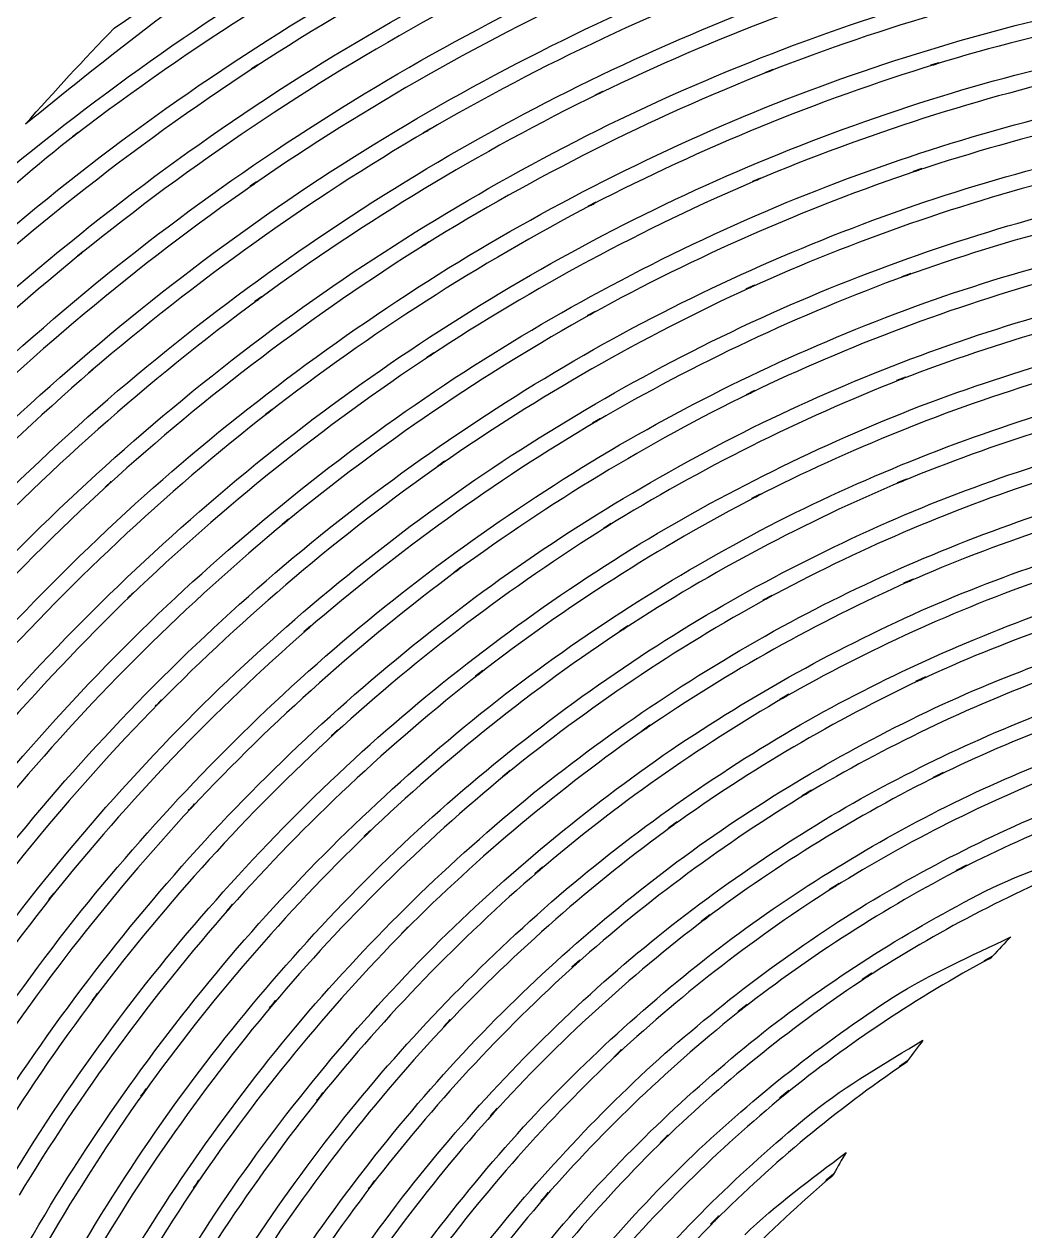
# Model space of a CAD drawing. Extents: x 1 to 151, y 102 to 252.
# Drawn here: x 23.1 to 50.71, y 193.56 to 226.88 of the extents above; entities that cross this region are included whole.
import ezdxf

# ---------------------------------------------------------------- set-up
doc = ezdxf.new("R2010")
doc.units = 0
doc.layers.add('Ebene_1', color=7, linetype='CONTINUOUS')

msp = doc.modelspace()

# ---------------------------------------------------------------- linework, layer by layer
at = {"layer": 'Ebene_1', "color": 7}
for p, q in [((29.547455, 225.750608), (29.374124, 225.637382)), ((29.465637, 225.685852), (29.465637, 225.685852)), ((43.75516, 225.620319), (43.536847, 225.534624)), ((43.65124, 225.567972), (43.65124, 225.567972)), ((48.344357, 225.809548), (48.112474, 225.738589)), ((48.231517, 225.763404), (48.231517, 225.763404)), ((39.062817, 225.018509), (38.858852, 224.919241)), ((38.965099, 224.959569), (38.965099, 224.959569)), ((24.593759, 223.887787), (24.434, 223.765641)), ((34.30378, 223.988991), (34.113385, 223.877317)), ((34.213042, 223.924235), (34.213042, 223.924235)), ((24.520471, 223.820315), (24.520471, 223.820315)), ((47.869346, 222.886188), (47.631647, 222.806699)), ((43.42052, 222.626), (43.197554, 222.531385)), ((43.313497, 222.56861), (43.313497, 222.56861)), ((47.753793, 222.835391), (47.753793, 222.835391)), ((29.514495, 222.52014), (29.338837, 222.39838)), ((29.432677, 222.451504), (29.432677, 222.451504)), ((38.876691, 221.958657), (38.66846, 221.85008)), ((38.776647, 221.894287), (38.776647, 221.894287)), ((34.273145, 220.869423), (34.080814, 220.749216)), ((24.733742, 220.602642), (24.572819, 220.471966)), ((24.660066, 220.530517), (24.660066, 220.530517)), ((34.181244, 220.800013), (34.181244, 220.800013)), ((47.563787, 219.991525), (47.319882, 219.903114)), ((47.445518, 219.935686), (47.445518, 219.935686)), ((43.254167, 219.669292), (43.026161, 219.565371)), ((43.144431, 219.606475), (43.144431, 219.606475)), ((29.647498, 219.347834), (29.47029, 219.217545)), ((29.56568, 219.275322), (29.56568, 219.275322)), ((38.856915, 218.945335), (38.645195, 218.828229)), ((38.757645, 218.877476), (38.757645, 218.877476)), ((34.407313, 217.80647), (34.212266, 217.676955)), ((34.31386, 217.731631), (34.31386, 217.731631)), ((25.037749, 217.386132), (24.876051, 217.246924)), ((24.963686, 217.309743), (24.963686, 217.309743)), ((47.423803, 217.132921), (47.174084, 217.035593)), ((47.30321, 217.072431), (47.30321, 217.072431)), ((43.252617, 216.75834), (43.019571, 216.645114)), ((43.140941, 216.690871), (43.140941, 216.690871)), ((29.942975, 216.241838), (29.763828, 216.102243)), ((29.859994, 216.164286), (29.859994, 216.164286)), ((39.000387, 215.987464), (38.78479, 215.860664)), ((38.898793, 215.914177), (38.898793, 215.914177)), ((34.703176, 214.807884), (34.504641, 214.668676)), ((34.609725, 214.728779), (34.609725, 214.728779)), ((25.501904, 214.245625), (25.33943, 214.097497)), ((47.447458, 214.318911), (47.191144, 214.21189)), ((47.322985, 214.252991), (47.322985, 214.252991)), ((25.427453, 214.164193), (25.427453, 214.164193)), ((43.412764, 213.900902), (43.173902, 213.777593)), ((43.298761, 213.828), (43.298761, 213.828)), ((30.397048, 213.209904), (30.216349, 213.061003)), ((30.313678, 213.127309), (30.313678, 213.127309)), ((39.302845, 213.092024), (39.083369, 212.955143)), ((39.198535, 213.012919), (39.198535, 213.012919)), ((35.154922, 211.881034), (34.953284, 211.73252)), ((35.063021, 211.798829), (35.063021, 211.798829)), ((47.631647, 211.556863), (47.367579, 211.439757)), ((47.504071, 211.485125), (47.504071, 211.485125)), ((26.120389, 211.18771), (25.95714, 211.030279)), ((26.04555, 211.101238), (26.04555, 211.101238)), ((43.730732, 211.104728), (43.48605, 210.971339)), ((43.614789, 211.026789), (43.614789, 211.026789)), ((31.004289, 210.258625), (30.821263, 210.099642)), ((39.761181, 210.267158), (39.536665, 210.120194)), ((30.920531, 210.170991), (30.920531, 210.170991)), ((39.657261, 210.184176), (39.657261, 210.184176)), ((35.758672, 209.033289), (35.554321, 208.873918)), ((35.662895, 208.943328), (35.662895, 208.943328)), ((47.971327, 208.85453), (47.70028, 208.727731)), ((47.841427, 208.778138), (47.841427, 208.778138)), ((26.889327, 208.219758), (26.724527, 208.052245)), ((44.201867, 208.376802), (43.951369, 208.23333)), ((44.084761, 208.29421), (44.084761, 208.29421)), ((26.814876, 208.128634), (26.814876, 208.128634)), ((31.759653, 207.395371), (31.575078, 207.226305)), ((31.674732, 207.30192), (31.674732, 207.30192)), ((40.369198, 207.519454), (40.140415, 207.361247)), ((40.261011, 207.428719), (40.261011, 207.428719)), ((36.509387, 206.272015), (36.301156, 206.101399)), ((48.46379, 206.219666), (48.184597, 206.082397)), ((36.412443, 206.176238), (36.412443, 206.176238)), ((48.330011, 206.13746), (48.330011, 206.13746)), ((44.822289, 205.725266), (44.565588, 205.570161)), ((44.699367, 205.634141), (44.699367, 205.634141)), ((27.801737, 205.348358), (27.636162, 205.171152)), ((27.728062, 205.25297), (27.728062, 205.25297)), ((32.657716, 204.626341), (32.471201, 204.446806)), ((41.123012, 204.855898), (40.889577, 204.686831)), ((41.013275, 204.759733), (41.013275, 204.759733)), ((32.572797, 204.527848), (32.572797, 204.527848)), ((37.401244, 203.602643), (37.1903, 203.421167)), ((49.103214, 203.658867), (48.816655, 203.511516)), ((48.965557, 203.570458), (48.965557, 203.570458)), ((37.302366, 203.500272), (37.302366, 203.500272)), ((23.921762, 202.889929), (23.775963, 202.706517)), ((45.58696, 203.155937), (45.324056, 202.99036)), ((45.462101, 203.05977), (45.462101, 203.05977)), ((23.857005, 202.791049), (23.857005, 202.791049)), ((28.851805, 202.579331), (28.685841, 202.392039)), ((28.777742, 202.478511), (28.777742, 202.478511)), ((42.017198, 202.283466), (41.778336, 202.102767)), ((33.69305, 201.958519), (33.504208, 201.76735)), ((41.905135, 202.180709), (41.905135, 202.180709)), ((33.606189, 201.853046), (33.606189, 201.853046)), ((50.327001, 201.680492), (50.327001, 201.680492)), ((38.429598, 201.032535), (38.214775, 200.839816)), ((38.330717, 200.925514), (38.330717, 200.925514)), ((49.821742, 201.144988), (49.591798, 201.022066)), ((46.490842, 200.675793), (46.221345, 200.499747)), ((46.364817, 200.574973), (46.364817, 200.574973)), ((25.129262, 200.129432), (24.983462, 199.93555)), ((25.064505, 200.024735), (25.064505, 200.024735)), ((30.034488, 199.919262), (29.867361, 199.720727)), ((29.960037, 199.812241), (29.960037, 199.812241)), ((43.047103, 199.808362), (42.802421, 199.61642)), ((42.935037, 199.701338), (42.935037, 199.701338)), ((34.859446, 199.396943), (34.668278, 199.194919)), ((34.773749, 199.287206), (34.773749, 199.287206)), ((39.587851, 198.567514), (39.369152, 198.362775)), ((47.903081, 198.828481), (47.903081, 198.828481)), ((39.487031, 198.45351), (39.487031, 198.45351)), ((47.477316, 198.257302), (47.252413, 198.104911)), ((26.463561, 197.485651), (26.318149, 197.281687)), ((26.39958, 197.376302), (26.39958, 197.376302)), ((31.342805, 197.373975), (31.175292, 197.164581)), ((31.267967, 197.260359), (31.267967, 197.260359)), ((44.204967, 197.436792), (43.955248, 197.232827)), ((44.08825, 197.321238), (44.08825, 197.321238)), ((36.150315, 196.948208), (35.956821, 196.73455)), ((36.064231, 196.832654), (36.064231, 196.832654)), ((40.870191, 196.213395), (40.647224, 195.997021)), ((40.76937, 196.094739), (40.76937, 196.094739)), ((45.779682, 195.729075), (45.779682, 195.729075)), ((27.917679, 194.963627), (27.772267, 194.749193)), ((32.770556, 194.948505), (32.601492, 194.727478)), ((45.436122, 195.131917), (45.230994, 194.958974)), ((27.855637, 194.850401), (27.855637, 194.850401)), ((32.696494, 194.830236), (32.696494, 194.830236)), ((37.560227, 194.618128), (37.363632, 194.391675)), ((37.472982, 194.495982), (37.472982, 194.495982)), ((42.27002, 193.97599), (42.04279, 193.746821)), ((42.165713, 193.848804), (42.165713, 193.848804))]:
    msp.add_line(p, q, dxfattribs=at)
for points in [[(25.587988, 226.763837), (28.84285, 229.06229), (32.268642, 231.110443), (35.867636, 232.821502)], [(39.853469, 231.19793), (36.234277, 229.672006), (32.75789, 227.827599), (29.465637, 225.685852)], [(34.997102, 226.399726), (38.289825, 228.188696), (41.735509, 229.680142), (45.293035, 230.857471)], [(34.786547, 230.311887), (31.178993, 228.45621), (27.743565, 226.283972), (24.520471, 223.820315)], [(30.099244, 225.032081), (33.353459, 227.136822), (36.78804, 228.9478), (40.363381, 230.443726)], [(25.195182, 223.209972), (28.382193, 225.634263), (31.778307, 227.769967), (35.343377, 229.59297)], [(29.67154, 228.972158), (27.354064, 227.548551), (25.256515, 225.814288), (23.137314, 224.112301)], [(44.157275, 228.596027), (40.710133, 227.337449), (37.382227, 225.774141), (34.213045, 223.924235)], [(48.878309, 228.710417), (45.468775, 227.757627), (42.151122, 226.502656), (38.965099, 224.959569)], [(20.773887, 221.259129), (23.748217, 223.857493), (26.909344, 226.235898), (30.279943, 228.295508)], [(53.457046, 228.426574), (50.109474, 227.767913), (46.827995, 226.81146), (43.651247, 225.567972)], [(39.323784, 228.063626), (35.866717, 226.490235), (32.55657, 224.612059), (29.432677, 222.451504)], [(39.525032, 224.242203), (42.669607, 225.752922), (45.942524, 226.979037), (49.305239, 227.906968)], [(34.821059, 223.247586), (37.951252, 225.062448), (41.236906, 226.593847), (44.639264, 227.824374)], [(44.158823, 224.812992), (47.2923, 226.027518), (50.527979, 226.95831), (53.82774, 227.595594)], [(57.855067, 227.765047), (54.593671, 227.386615), (51.37326, 226.716757), (48.231517, 225.763404)], [(30.087999, 221.819835), (33.174982, 223.942244), (36.444763, 225.785453), (39.858899, 227.327647)], [(34.415054, 227.09848), (30.975003, 225.202614), (27.710641, 223.004615), (24.660066, 220.530517)], [(48.68598, 224.974691), (51.781527, 225.901861), (54.954038, 226.549684), (58.165666, 226.909638)], [(23.137314, 224.112301), (23.931555, 225.016814), (24.748712, 225.900947), (25.587988, 226.763837)], [(25.355717, 219.944992), (28.371639, 222.378411), (31.598358, 224.538228), (34.997102, 226.399726)], [(29.465637, 225.685852), (26.071706, 223.463089), (22.881995, 220.943103), (19.933988, 218.155846)], [(29.374124, 225.637382), (29.403087, 225.656287), (29.436645, 225.66699), (29.465637, 225.685852)], [(29.465637, 225.685852), (29.49479, 225.704945), (29.518271, 225.731558), (29.547455, 225.750608)], [(43.651247, 225.567972), (40.358738, 224.263663), (37.189605, 222.668455), (34.181252, 220.800013)], [(48.231517, 225.763404), (44.970717, 224.758084), (41.806532, 223.463476), (38.776647, 221.894287)], [(52.675303, 225.564869), (49.471421, 224.847696), (46.338158, 223.845151), (43.313497, 222.56861)], [(43.536847, 225.534624), (43.573879, 225.549207), (43.614181, 225.553466), (43.65124, 225.567972)], [(43.65124, 225.567972), (43.687375, 225.582285), (43.718995, 225.606075), (43.75516, 225.620319)], [(48.112474, 225.738589), (48.151318, 225.750468), (48.192651, 225.751611), (48.231517, 225.763404)], [(48.231517, 225.763404), (48.27043, 225.775401), (48.305417, 225.797635), (48.344357, 225.809548)], [(20.671129, 217.621892), (23.588067, 220.366546), (26.743289, 222.846273), (30.099244, 225.032081)], [(38.965099, 224.959569), (35.669134, 223.347999), (32.523563, 221.445827), (29.56568, 219.275322)], [(38.858852, 224.919241), (38.892984, 224.93585), (38.93094, 224.943024), (38.965099, 224.959569)], [(38.965099, 224.959569), (38.999341, 224.97631), (39.028545, 225.001829), (39.062817, 225.018509)], [(39.363722, 221.198249), (42.352289, 222.733049), (45.472, 223.996228), (48.68598, 224.974691)], [(56.951575, 224.992527), (53.827132, 224.550347), (50.748871, 223.828707), (47.753793, 222.835391)], [(34.813689, 220.145466), (37.78356, 221.976841), (40.910806, 223.53861), (44.158823, 224.812992)], [(43.847061, 221.831468), (46.82968, 223.077509), (49.918036, 224.052898), (53.075089, 224.746685)], [(30.239615, 218.664592), (33.162621, 220.796368), (36.269969, 222.66268), (39.525032, 224.242203)], [(24.520471, 223.820315), (24.546845, 223.840597), (24.567355, 223.86754), (24.593759, 223.887787)], [(34.213045, 223.924235), (30.939838, 221.998182), (27.844232, 219.784842), (24.963686, 217.309743)], [(34.113385, 223.877317), (34.145127, 223.89592), (34.18127, 223.905689), (34.213042, 223.924235)], [(34.213042, 223.924235), (34.24513, 223.943117), (34.271656, 223.970165), (34.30378, 223.988991)], [(48.23656, 222.06374), (51.186703, 223.029118), (54.217456, 223.726413), (57.292421, 224.148752)], [(24.520471, 223.820315), (22.351592, 222.152332), (20.424225, 220.208296), (18.494217, 218.271012)], [(24.434, 223.765641), (24.461116, 223.786432), (24.493323, 223.799564), (24.520471, 223.820315)], [(16.420063, 215.166179), (19.120709, 218.082937), (22.037985, 220.793469), (25.195182, 223.209972)], [(25.681051, 216.749421), (28.528776, 219.182657), (31.587367, 221.357169), (34.821059, 223.247586)], [(47.753793, 222.835391), (47.793748, 222.848851), (47.829357, 222.872819), (47.869346, 222.886188)], [(43.313497, 222.56861), (40.175168, 221.228039), (37.163313, 219.609532), (34.31386, 217.731631)], [(47.753793, 222.835391), (44.642738, 221.78735), (41.631891, 220.463021), (38.757645, 218.877476)], [(52.06535, 222.713245), (49.004573, 221.94683), (46.018916, 220.907319), (43.144431, 219.606475)], [(43.197554, 222.531385), (43.23499, 222.547282), (43.276025, 222.552795), (43.313497, 222.56861)], [(43.313497, 222.56861), (43.350798, 222.584544), (43.383181, 222.610144), (43.42052, 222.626)], [(47.631647, 222.806699), (47.671394, 222.819981), (47.714015, 222.8222), (47.753793, 222.835391)], [(29.432677, 222.451504), (26.209471, 220.206516), (23.192072, 217.6792), (20.416755, 214.899396)], [(29.338837, 222.39838), (29.368425, 222.418917), (29.403056, 222.431018), (29.432677, 222.451504)], [(29.432677, 222.451504), (29.461944, 222.471891), (29.485193, 222.499801), (29.514495, 222.52014)], [(56.215986, 222.221171), (53.229773, 221.724238), (50.294508, 220.959547), (47.445518, 219.935686)], [(38.776647, 221.894287), (35.63992, 220.253482), (32.655583, 218.336082), (29.859994, 216.164286)], [(38.66846, 221.85008), (38.703086, 221.868105), (38.741986, 221.876334), (38.776647, 221.894287)], [(38.776647, 221.894287), (38.811853, 221.912704), (38.841447, 221.940309), (38.876691, 221.958657)], [(39.364112, 218.20005), (42.200071, 219.750914), (45.169558, 221.043855), (48.23656, 222.06374)], [(43.7032, 218.888722), (46.536558, 220.157644), (49.478569, 221.168241), (52.493441, 221.909797)], [(21.172509, 214.391813), (23.918084, 217.127479), (26.901675, 219.613108), (30.087999, 221.819835)], [(34.96957, 217.099573), (37.781705, 218.938836), (40.7524, 220.522259), (43.847061, 221.831468)], [(30.557583, 215.579535), (33.319604, 217.711174), (36.266602, 219.591406), (39.363722, 221.198249)], [(47.954267, 219.181095), (50.759592, 220.175309), (53.648304, 220.914424), (56.5863, 221.389804)], [(34.181244, 220.800013), (34.213847, 220.820433), (34.240505, 220.849067), (34.273145, 220.869423)], [(24.660066, 220.530517), (21.517182, 217.965286), (18.608343, 215.126488), (15.967929, 212.046611)], [(24.572819, 220.471966), (24.600041, 220.494114), (24.63281, 220.508412), (24.660066, 220.530517)], [(24.660066, 220.530517), (24.686744, 220.552293), (24.70703, 220.580906), (24.733742, 220.602642)], [(34.181252, 220.800013), (31.07173, 218.85253), (28.14229, 216.631997), (25.427453, 214.164193)], [(34.080814, 220.749216), (34.112711, 220.769112), (34.149312, 220.780179), (34.181244, 220.800013)], [(16.755867, 211.591375), (19.369486, 214.625238), (22.247125, 217.420621), (25.355717, 219.944992)], [(26.163819, 213.629079), (28.847489, 216.054124), (31.742199, 218.234834), (34.813689, 220.145466)], [(47.445518, 219.935686), (44.481843, 218.853864), (41.621439, 217.508169), (38.898793, 215.914177)], [(51.625623, 219.880622), (48.707333, 219.074211), (45.867426, 218.007044), (43.140941, 216.690871)], [(47.319882, 219.903114), (47.360645, 219.917883), (47.40472, 219.921024), (47.445518, 219.935686)], [(47.445518, 219.935686), (47.486556, 219.950666), (47.522711, 219.976647), (47.563787, 219.991525)], [(43.144431, 219.606475), (40.159521, 218.238759), (37.303012, 216.606784), (34.609725, 214.728779)], [(43.026161, 219.565371), (43.064223, 219.582705), (43.10633, 219.589232), (43.144431, 219.606475)], [(43.144431, 219.606475), (43.182826, 219.624067), (43.215731, 219.651786), (43.254167, 219.669292)], [(29.56568, 219.275322), (26.510526, 217.017037), (23.662325, 214.491327), (21.055404, 211.72748)], [(29.47029, 219.217545), (29.500282, 219.239637), (29.535649, 219.253286), (29.56568, 219.275322)], [(29.56568, 219.275322), (29.595043, 219.297027), (29.618097, 219.32618), (29.647498, 219.347834)], [(55.648684, 219.459124), (52.800521, 218.916396), (50.007638, 218.117751), (47.30321, 217.072431)], [(38.757645, 218.877476), (35.777043, 217.216341), (32.951112, 215.292118), (30.313678, 213.127309)], [(35.286374, 214.119989), (37.943633, 215.958326), (40.76068, 217.553883), (43.7032, 218.888722)], [(38.645195, 218.828229), (38.681053, 218.848117), (38.721744, 218.857672), (38.757645, 218.877476)], [(38.757645, 218.877476), (38.792729, 218.897027), (38.821788, 218.925855), (38.856915, 218.945335)], [(39.529298, 215.258078), (42.214382, 216.816153), (45.03374, 218.128798), (47.954267, 219.181095)], [(43.725302, 215.99328), (46.411533, 217.27579), (49.20781, 218.312012), (52.080472, 219.09191)], [(21.827832, 211.245876), (24.405857, 213.963777), (27.220981, 216.445988), (30.239615, 218.664592)], [(47.838324, 216.335676), (50.500511, 217.350425), (53.248874, 218.121956), (56.050022, 218.641327)], [(31.029104, 212.565826), (33.633545, 214.689086), (36.4232, 216.574411), (39.364112, 218.20005)], [(34.31386, 217.731631), (31.366002, 215.771833), (28.598685, 213.553303), (26.04555, 211.101238)], [(34.212266, 217.676955), (34.244402, 217.698227), (34.281685, 217.710425), (34.31386, 217.731631)], [(34.31386, 217.731631), (34.347162, 217.753769), (34.373966, 217.784396), (34.407313, 217.80647)], [(24.963686, 217.309743), (21.992976, 214.740246), (19.256822, 211.911335), (16.787276, 208.856856)], [(24.876051, 217.246924), (24.903327, 217.270442), (24.936372, 217.286272), (24.963686, 217.309743)], [(24.963686, 217.309743), (24.990563, 217.332988), (25.010834, 217.362928), (25.037749, 217.386132)], [(26.801304, 210.593268), (29.324683, 213.001271), (32.058512, 215.178252), (34.96957, 217.099573)], [(47.30321, 217.072431), (44.485104, 215.965229), (41.772899, 214.607066), (39.198535, 213.012919)], [(51.349923, 217.073981), (48.573949, 216.236452), (45.879361, 215.150423), (43.298761, 213.828)], [(47.174084, 217.035593), (47.215878, 217.051882), (47.261373, 217.05626), (47.30321, 217.072431)], [(47.30321, 217.072431), (47.345154, 217.08891), (47.381813, 217.116554), (47.423803, 217.132921)], [(17.590725, 208.430315), (20.03535, 211.437876), (22.742947, 214.22168), (25.681051, 216.749421)], [(43.140941, 216.690871), (40.307206, 215.305138), (37.60375, 213.66806), (35.063021, 211.798829)], [(43.019571, 216.645114), (43.058539, 216.664049), (43.101927, 216.672037), (43.140941, 216.690871)], [(43.140941, 216.690871), (43.180092, 216.710015), (43.213417, 216.739293), (43.252617, 216.75834)], [(55.252001, 216.71491), (52.539944, 216.135293), (49.886241, 215.311774), (47.322985, 214.252991)], [(29.859994, 216.164286), (29.889864, 216.187668), (29.913059, 216.218509), (29.942975, 216.241838)], [(39.853469, 212.380864), (42.390743, 213.93692), (45.063079, 215.260078), (47.838324, 216.335676)], [(43.907164, 213.151351), (46.448669, 214.438789), (49.10154, 215.49262), (51.833077, 216.301941)], [(29.859994, 216.164286), (26.970703, 213.902473), (24.289203, 211.38753), (21.846832, 208.649013)], [(29.763828, 216.102243), (29.793969, 216.125753), (29.829808, 216.140835), (29.859994, 216.164286)], [(38.898793, 215.914177), (36.073201, 214.241995), (33.402922, 212.320043), (30.920531, 210.170991)], [(35.756733, 211.210978), (38.264253, 213.0408), (40.931052, 214.64145), (43.725302, 215.99328)], [(38.78479, 215.860664), (38.821042, 215.882006), (38.862492, 215.892923), (38.898793, 215.914177)], [(38.898793, 215.914177), (38.934798, 215.935485), (38.964331, 215.966237), (39.000387, 215.987464)], [(47.885632, 213.536401), (50.405579, 214.562121), (53.013644, 215.356347), (55.677379, 215.910688)], [(22.635934, 208.195329), (25.051529, 210.887545), (27.70264, 213.358691), (30.557583, 215.579535)], [(31.655733, 209.6351), (34.106599, 211.741452), (36.741814, 213.62299), (39.529298, 215.258078)], [(34.609725, 214.728779), (31.819869, 212.765746), (29.21106, 210.556917), (26.814876, 208.128634)], [(34.504641, 214.668676), (34.53776, 214.691878), (34.576558, 214.705651), (34.609725, 214.728779)], [(34.609725, 214.728779), (34.643167, 214.752312), (34.669681, 214.784423), (34.703176, 214.807884)], [(25.427453, 214.164193), (25.454634, 214.189078), (25.474679, 214.220786), (25.501904, 214.245625)], [(47.322985, 214.252991), (44.650413, 213.130071), (42.084821, 211.768401), (39.657261, 210.184176)], [(51.243676, 214.304178), (48.606707, 213.444534), (46.053452, 212.34777), (43.614789, 211.026789)], [(47.191144, 214.21189), (47.233732, 214.229629), (47.280349, 214.235379), (47.322985, 214.252991)], [(47.322985, 214.252991), (47.36636, 214.271217), (47.404027, 214.300813), (47.447458, 214.318911)], [(25.427453, 214.164193), (22.625488, 211.599113), (20.057571, 208.789692), (17.753974, 205.768696)], [(25.33943, 214.097497), (25.366681, 214.122359), (25.400159, 214.139383), (25.427453, 214.164193)], [(27.587691, 207.647806), (29.955498, 210.030767), (32.532047, 212.196454), (35.286374, 214.119989)], [(43.298761, 213.828), (43.338872, 213.848838), (43.372595, 213.880172), (43.412764, 213.900902)], [(55.018955, 213.996667), (52.442741, 213.389185), (49.927836, 212.548688), (47.504071, 211.485112)], [(18.571382, 205.369687), (20.851789, 208.343011), (23.392763, 211.106584), (26.163819, 213.629079)], [(43.298761, 213.828), (40.611899, 212.432312), (38.05629, 210.797798), (35.662895, 208.943328)], [(40.331197, 209.573446), (42.724816, 211.1197), (45.252952, 212.44602), (47.885632, 213.536401)], [(43.173902, 213.777593), (43.213876, 213.798219), (43.258731, 213.807489), (43.298761, 213.828)], [(44.247234, 210.371452), (46.646621, 211.655383), (49.157433, 212.718116), (51.749322, 213.548021)], [(30.313678, 213.127309), (30.343875, 213.152303), (30.366801, 213.184971), (30.397048, 213.209904)], [(48.088046, 210.787924), (50.470747, 211.817462), (52.941949, 212.626505), (55.471477, 213.207191)], [(30.313678, 213.127309), (27.585922, 210.869724), (25.065186, 208.373287), (22.781733, 205.667102)], [(30.216349, 213.061003), (30.246704, 213.086022), (30.283274, 213.102354), (30.313678, 213.127309)], [(39.198535, 213.012919), (36.524575, 211.338225), (34.006525, 209.427327), (31.674732, 207.30192)], [(36.381424, 208.384171), (38.741645, 210.196346), (41.260367, 211.791668), (43.907164, 213.151351)], [(39.083369, 212.955143), (39.119906, 212.977897), (39.161942, 212.99026), (39.198535, 213.012919)], [(39.198535, 213.012919), (39.235594, 213.036129), (39.265725, 213.068904), (39.302845, 213.092024)], [(23.586345, 205.240948), (25.844163, 207.899548), (28.334999, 210.35089), (31.029104, 212.565826)], [(32.428936, 206.792784), (34.731258, 208.874601), (37.216014, 210.744486), (39.853469, 212.380864)], [(35.063021, 211.798829), (35.096079, 211.82339), (35.121809, 211.856544), (35.154922, 211.881034)], [(35.063021, 211.798829), (32.427396, 209.840428), (29.972505, 207.64984), (27.728062, 205.25297)], [(34.953284, 211.73252), (34.987719, 211.757985), (35.028533, 211.773451), (35.063021, 211.798829)], [(51.292923, 211.575086), (48.795709, 210.701959), (46.383101, 209.604529), (44.084761, 208.29421)], [(47.504071, 211.485125), (47.548713, 211.505061), (47.586936, 211.537067), (47.631647, 211.556863)], [(28.515225, 204.796958), (30.7322, 207.147454), (33.155968, 209.293696), (35.756733, 211.210978)], [(47.504071, 211.485112), (44.971962, 210.354352), (42.547762, 208.997284), (40.261011, 207.428706)], [(47.367579, 211.439757), (47.411516, 211.459212), (47.460073, 211.465818), (47.504071, 211.485125)], [(54.94683, 211.311413), (52.505995, 210.684815), (50.127799, 209.83772), (47.841427, 208.778143)], [(26.04555, 211.101238), (23.408594, 208.549488), (21.004564, 205.767935), (18.861818, 202.789112)], [(25.95714, 211.030279), (25.984401, 211.05656), (26.018241, 211.07501), (26.04555, 211.101238)], [(26.04555, 211.101238), (26.072999, 211.1278), (26.092889, 211.161199), (26.120389, 211.18771)], [(43.614789, 211.026789), (41.072668, 209.630195), (38.662227, 208.006757), (36.412443, 206.176238)], [(43.48605, 210.971339), (43.527154, 210.993767), (43.573619, 211.004488), (43.614789, 211.026789)], [(43.614789, 211.026789), (43.655689, 211.049257), (43.689763, 211.082376), (43.730732, 211.104728)], [(19.69241, 202.418021), (21.814018, 205.349351), (24.19319, 208.085106), (26.801304, 210.593268)], [(40.957436, 206.843192), (43.209999, 208.371548), (45.596539, 209.691306), (48.088046, 210.787924)], [(44.739308, 207.661376), (47.000154, 208.933446), (49.372513, 209.996177), (51.826487, 210.837947)], [(48.450994, 208.101878), (50.697094, 209.125691), (53.032066, 209.940846), (55.426884, 210.538979)], [(30.920531, 210.170991), (30.951025, 210.197626), (30.973733, 210.232053), (31.004289, 210.258625)], [(37.149972, 205.641884), (39.36808, 207.429533), (41.743395, 209.012019), (44.247234, 210.371452)], [(39.657261, 210.184176), (39.694325, 210.208661), (39.724051, 210.242767), (39.761181, 210.267158)], [(30.920531, 210.170991), (28.350666, 207.926464), (25.986682, 205.457049), (23.857005, 202.791049)], [(30.821263, 210.099642), (30.852076, 210.126438), (30.889659, 210.144266), (30.920531, 210.170991)], [(39.657261, 210.184176), (37.130726, 208.51502), (34.759639, 206.622259), (32.572797, 204.527848)], [(39.536665, 210.120194), (39.574783, 210.145223), (39.619074, 210.159254), (39.657261, 210.184176)], [(24.676353, 202.393979), (26.781937, 205.011277), (29.117896, 207.43427), (31.655733, 209.6351)], [(33.345224, 204.045857), (35.503097, 206.094585), (37.841001, 207.944524), (40.331197, 209.573446)], [(35.662895, 208.943328), (33.178882, 206.99854), (30.874552, 204.835509), (28.777742, 202.478511)], [(35.554321, 208.873918), (35.58828, 208.900371), (35.62887, 208.916965), (35.662895, 208.943328)], [(35.662895, 208.943328), (35.697454, 208.970386), (35.724044, 209.006315), (35.758672, 209.033289)], [(51.502703, 208.897571), (49.140167, 208.019197), (46.862735, 206.927222), (44.699367, 205.634141)], [(47.841427, 208.778143), (45.448172, 207.648335), (43.162765, 206.303887), (41.013275, 204.759738)], [(47.70028, 208.727731), (47.745634, 208.74895), (47.795999, 208.757092), (47.841427, 208.778138)], [(47.841427, 208.778138), (47.886948, 208.799629), (47.925727, 208.833196), (47.971327, 208.85453)], [(55.036017, 208.669185), (52.727902, 208.032258), (50.483144, 207.185094), (48.330011, 206.137468)], [(26.814876, 208.128634), (26.842369, 208.156723), (26.861777, 208.191723), (26.889327, 208.219758)], [(29.580415, 202.049643), (31.65293, 204.361088), (33.929072, 206.480674), (36.381424, 208.384171)], [(44.084761, 208.29421), (41.683604, 206.90445), (39.413626, 205.300404), (37.302366, 203.500272)], [(43.951369, 208.23333), (43.993842, 208.257734), (44.042208, 208.269949), (44.084761, 208.29421)], [(44.084761, 208.29421), (44.12619, 208.318188), (44.160358, 208.352951), (44.201867, 208.376802)], [(26.814876, 208.128634), (24.338218, 205.598286), (22.092497, 202.852608), (20.104605, 199.922752)], [(26.724527, 208.052245), (26.752226, 208.08043), (26.787119, 208.100504), (26.814876, 208.128634)], [(41.731029, 204.199411), (43.847912, 205.702069), (46.097066, 207.007867), (48.450994, 208.101878)], [(45.376793, 205.025745), (47.504565, 206.279329), (49.742372, 207.334972), (52.062636, 208.180215)], [(48.963617, 205.482913), (51.077977, 206.493704), (53.280748, 207.306835), (55.544376, 207.91381)], [(20.948381, 199.582295), (22.916679, 202.463394), (25.138686, 205.162444), (27.587691, 207.647806)], [(38.058117, 202.9923), (40.13903, 204.747869), (42.375501, 206.310291), (44.739308, 207.661376)], [(31.674732, 207.30192), (29.258364, 205.07854), (27.045983, 202.643413), (25.064505, 200.024735)], [(31.575078, 207.226305), (31.605893, 207.254526), (31.643853, 207.27377), (31.674732, 207.30192)], [(31.674732, 207.30192), (31.705769, 207.330475), (31.728551, 207.366882), (31.759653, 207.395371)], [(40.261011, 207.428706), (37.879493, 205.774041), (35.651871, 203.908552), (33.606189, 201.853033)], [(40.140415, 207.361247), (40.178404, 207.387472), (40.222946, 207.402608), (40.261011, 207.428719)], [(40.261011, 207.428719), (40.299743, 207.455629), (40.330382, 207.492655), (40.369198, 207.519454)], [(25.896261, 199.654808), (27.855953, 202.224954), (30.042231, 204.613703), (32.428936, 206.792784)], [(34.394904, 201.39781), (36.413826, 203.407333), (38.610157, 205.229516), (40.957436, 206.843192)], [(36.412443, 206.176238), (36.447593, 206.205162), (36.474155, 206.243183), (36.509387, 206.272015)], [(51.868752, 206.279382), (49.638869, 205.404485), (47.49464, 204.327424), (45.462101, 203.05977)], [(48.330011, 206.13746), (48.376995, 206.160779), (48.416712, 206.196525), (48.46379, 206.219666)], [(36.412443, 206.176238), (34.07489, 204.252662), (31.915305, 202.123008), (29.960037, 199.812241)], [(36.301156, 206.101399), (36.335825, 206.129768), (36.377698, 206.147965), (36.412443, 206.176238)], [(48.330011, 206.137468), (46.072141, 205.016885), (43.921763, 203.692955), (41.905135, 202.180716)], [(48.184597, 206.082397), (48.231217, 206.105311), (48.283305, 206.114735), (48.330011, 206.13746)], [(55.281472, 206.076194), (53.103326, 205.437194), (50.989225, 204.598894), (48.965557, 203.570458)], [(30.778609, 199.413993), (32.710567, 201.677567), (34.843153, 203.761308), (37.149972, 205.641884)], [(44.699367, 205.634141), (42.437931, 204.260731), (40.306239, 202.685288), (38.330717, 200.925514)], [(44.565588, 205.570161), (44.608016, 205.595728), (44.65685, 205.60873), (44.699367, 205.634141)], [(44.699367, 205.634141), (44.743057, 205.660675), (44.778503, 205.698884), (44.822289, 205.725266)], [(46.159689, 202.474245), (48.157195, 203.700966), (50.263245, 204.740507), (52.451563, 205.581017)], [(17.372801, 196.370439), (19.175904, 199.506164), (21.25552, 202.474647), (23.586345, 205.240948)], [(27.728062, 205.25297), (25.406725, 202.752002), (23.313538, 200.04907), (21.47419, 197.175051)], [(27.636162, 205.171152), (27.664187, 205.201213), (27.699971, 205.222969), (27.728062, 205.25297)], [(27.728062, 205.25297), (27.75545, 205.282477), (27.774287, 205.318907), (27.801737, 205.348358)], [(42.641887, 201.645591), (44.627514, 203.115416), (46.743394, 204.399435), (48.963617, 205.482913)], [(39.103534, 200.443917), (41.051093, 202.15897), (43.150848, 203.692136), (45.376793, 205.025745)], [(22.328048, 196.861736), (24.149297, 199.686511), (26.220059, 202.341678), (28.515225, 204.796958)], [(32.572797, 204.527848), (32.604012, 204.558055), (32.626425, 204.596211), (32.657716, 204.626341)], [(41.013275, 204.759738), (38.772317, 203.127697), (36.683824, 201.296246), (34.773749, 199.287212)], [(40.889577, 204.686831), (40.928443, 204.714946), (40.97432, 204.731748), (41.013275, 204.759733)], [(41.013275, 204.759733), (41.052674, 204.788425), (41.08352, 204.827327), (41.123012, 204.855898)], [(32.572797, 204.527848), (30.305066, 202.333517), (28.238856, 199.940359), (26.39958, 197.376302)], [(32.471201, 204.446806), (32.502477, 204.476913), (32.541448, 204.497824), (32.572797, 204.527848)], [(49.620491, 202.938013), (50.711351, 203.4818), (51.874263, 203.850822), (53.022742, 204.256414)], [(27.242968, 197.034679), (29.062536, 199.550258), (31.105068, 201.896349), (33.345224, 204.045857)], [(35.576423, 198.858726), (37.46196, 200.821647), (39.522067, 202.608785), (41.731029, 204.199411)], [(37.302366, 203.500272), (37.338358, 203.531329), (37.365159, 203.571688), (37.401244, 203.602643)], [(48.965557, 203.570458), (46.841065, 202.467986), (44.822605, 201.173151), (42.935037, 199.701338)], [(52.382541, 203.725952), (50.283596, 202.862805), (48.269142, 201.808788), (46.364817, 200.574973)], [(48.816655, 203.511516), (48.864248, 203.535965), (48.917862, 203.546218), (48.965557, 203.570458)], [(48.965557, 203.570458), (49.014068, 203.59563), (49.054594, 203.633896), (49.103214, 203.658867)], [(37.302366, 203.500272), (35.107187, 201.606043), (33.08722, 199.518018), (31.267967, 197.260359)], [(37.1903, 203.421167), (37.225083, 203.451005), (37.267496, 203.470542), (37.302366, 203.500272)], [(23.857005, 202.791049), (23.88152, 202.821994), (23.897185, 202.859035), (23.921762, 202.889929)], [(32.099723, 196.890044), (33.897742, 199.099943), (35.892013, 201.142096), (38.058117, 202.9923)], [(45.462101, 203.05977), (43.334171, 201.709332), (41.334269, 200.168052), (39.487031, 198.45351)], [(43.688465, 199.191429), (45.546836, 200.620083), (47.532308, 201.873559), (49.620491, 202.938013)], [(45.324056, 202.99036), (45.367751, 203.017854), (45.418301, 203.032454), (45.462101, 203.05977)], [(45.462101, 203.05977), (45.506552, 203.087981), (45.5424, 203.127893), (45.58696, 203.155937)], [(23.857005, 202.791049), (21.658533, 200.016096), (19.711975, 197.050392), (18.041308, 193.929072)], [(23.775963, 202.706517), (23.800314, 202.737131), (23.832592, 202.760488), (23.857005, 202.791049)], [(28.777742, 202.478511), (28.805364, 202.509861), (28.824109, 202.548042), (28.851805, 202.579331)], [(18.91533, 193.676635), (20.571934, 196.748532), (22.5, 199.665593), (24.676353, 202.393979)], [(28.777742, 202.478511), (26.606725, 200.01465), (24.661016, 197.361258), (22.963983, 194.549495)], [(28.685841, 202.392039), (28.713782, 202.4236), (28.749727, 202.447019), (28.777742, 202.478511)], [(40.27691, 197.999827), (42.097304, 199.668013), (44.066331, 201.165204), (46.159689, 202.474245)], [(41.905135, 202.180709), (41.945554, 202.211468), (41.976667, 202.252847), (42.017198, 202.283466)], [(23.83025, 194.269529), (25.51033, 197.029835), (27.434795, 199.633362), (29.580415, 202.049643)], [(33.606189, 201.853046), (33.638206, 201.885574), (33.660942, 201.926077), (33.69305, 201.958519)], [(41.905135, 202.180716), (39.799839, 200.5786), (37.844865, 198.78895), (36.064231, 196.832662)], [(41.778336, 202.102767), (41.818009, 202.132742), (41.865355, 202.150878), (41.905135, 202.180709)], [(33.606189, 201.853033), (31.482958, 199.695942), (29.558367, 197.35256), (27.855637, 194.850388)], [(33.504208, 201.76735), (33.53551, 201.798978), (33.574804, 201.821507), (33.606189, 201.853046)], [(36.882028, 196.433256), (38.639648, 198.342379), (40.567649, 200.08632), (42.641887, 201.645591)], [(47.081796, 200.013876), (48.109652, 200.668574), (49.232872, 201.146121), (50.327001, 201.680492)], [(50.327001, 201.680492), (50.158627, 201.501903), (49.986435, 201.327023), (49.821742, 201.144988)], [(28.709883, 194.538249), (30.394597, 196.991358), (32.297703, 199.286631), (34.394904, 201.39781)], [(38.330717, 200.925514), (36.272197, 199.067857), (34.386507, 197.028293), (32.696494, 194.830236)], [(38.214775, 200.839816), (38.250632, 200.871971), (38.294755, 200.89348), (38.330717, 200.925514)], [(38.330717, 200.925514), (38.366853, 200.958124), (38.393356, 201.00004), (38.429598, 201.032535)], [(49.745353, 201.085659), (47.747556, 200.007576), (45.853752, 198.748034), (44.08825, 197.321238)], [(49.591798, 201.022066), (49.640786, 201.048215), (49.696243, 201.059756), (49.745353, 201.085659)], [(49.745353, 201.085659), (49.766317, 201.096973), (49.785446, 201.111169), (49.804679, 201.125212)], [(49.784517, 201.101947), (49.771617, 201.096169), (49.757884, 201.092272), (49.745353, 201.085659)], [(49.804679, 201.125212), (49.797802, 201.117599), (49.79139, 201.109565), (49.784517, 201.101947)], [(46.364817, 200.574973), (44.366208, 199.255989), (42.493495, 197.756559), (40.76937, 196.094739)], [(46.221345, 200.499747), (46.266634, 200.529376), (46.319403, 200.54555), (46.364817, 200.574973)], [(46.364817, 200.574973), (46.409815, 200.60467), (46.445716, 200.646278), (46.490842, 200.675793)], [(33.541433, 194.489787), (35.211375, 196.638849), (37.073, 198.631448), (39.103534, 200.443917)], [(25.064505, 200.024735), (23.017965, 197.295494), (21.219327, 194.389231), (19.690859, 191.339578)], [(24.983462, 199.93555), (25.007681, 199.967697), (25.040217, 199.992637), (25.064505, 200.024735)], [(25.064505, 200.024735), (25.089173, 200.057633), (25.104522, 200.096586), (25.129262, 200.129432)], [(29.960037, 199.812241), (29.987996, 199.84562), (30.006444, 199.885945), (30.034488, 199.919262)], [(41.571656, 195.665871), (43.270848, 197.281542), (45.115367, 198.736623), (47.081796, 200.013876)], [(20.573412, 191.118552), (22.089104, 194.117347), (23.870929, 196.973907), (25.896261, 199.654808)], [(29.960037, 199.812241), (27.934115, 197.393104), (26.129617, 194.797239), (24.568554, 192.055003)], [(29.867361, 199.720727), (29.895376, 199.754011), (29.931937, 199.779031), (29.960037, 199.812241)], [(42.935037, 199.701338), (40.959635, 198.13605), (39.131007, 196.394381), (37.472982, 194.495982)], [(42.802421, 199.61642), (42.84378, 199.648938), (42.893551, 199.668991), (42.935037, 199.701338)], [(42.935037, 199.701338), (42.975606, 199.733487), (43.006409, 199.776366), (43.047103, 199.808362)], [(25.444515, 191.805658), (26.990742, 194.496692), (28.776135, 197.042837), (30.778609, 199.413993)], [(34.773749, 199.287212), (32.787944, 197.173549), (30.996914, 194.885602), (29.422983, 192.449748)], [(34.668278, 199.194919), (34.70043, 199.228944), (34.741495, 199.253281), (34.773749, 199.287206)], [(34.773749, 199.287206), (34.805595, 199.321102), (34.827501, 199.363137), (34.859446, 199.396943)], [(38.304736, 194.125668), (39.940941, 195.975299), (41.742819, 197.670668), (43.688465, 199.191429)], [(30.289637, 192.169782), (31.846532, 194.554594), (33.616333, 196.792854), (35.576423, 198.858726)], [(39.487031, 198.45351), (39.524052, 198.48836), (39.550706, 198.532794), (39.587851, 198.567514)], [(44.861454, 196.839247), (45.811752, 197.595131), (46.868745, 198.194526), (47.903081, 198.828481)], [(47.903081, 198.828481), (47.759102, 198.639644), (47.61758, 198.449074), (47.477316, 198.257302)], [(39.487031, 198.45351), (37.560388, 196.639885), (35.802989, 194.655974), (34.236308, 192.523811)], [(39.369152, 198.362775), (39.405455, 198.396716), (39.450608, 198.419709), (39.487031, 198.45351)], [(47.398211, 198.184016), (47.421599, 198.200001), (47.442418, 198.21922), (47.463357, 198.238303)], [(47.442028, 198.207668), (47.427575, 198.19952), (47.412035, 198.193271), (47.398211, 198.184016)], [(47.463357, 198.238303), (47.456021, 198.228259), (47.449354, 198.21772), (47.442028, 198.207668)], [(35.090942, 192.210886), (36.640167, 194.294332), (38.375879, 196.231549), (40.27691, 197.999827)], [(47.398211, 198.184016), (45.524167, 196.902929), (43.772317, 195.452361), (42.165713, 193.848804)], [(47.252413, 198.104911), (47.298315, 198.135971), (47.352164, 198.15318), (47.398211, 198.184016)], [(26.39958, 197.376302), (24.498778, 194.699776), (22.841641, 191.858919), (21.44821, 188.886577)], [(31.267967, 197.260359), (29.381496, 194.893108), (27.712127, 192.361083), (26.280148, 189.694291)], [(26.318149, 197.281687), (26.342373, 197.315626), (26.375277, 197.342422), (26.39958, 197.376302)], [(26.39958, 197.376302), (26.424082, 197.410803), (26.438977, 197.451204), (26.463561, 197.485651)], [(31.175292, 197.164581), (31.203129, 197.199324), (31.240035, 197.225697), (31.267967, 197.260359)], [(31.267967, 197.260359), (31.29629, 197.295898), (31.314388, 197.338509), (31.342805, 197.373975)], [(44.08825, 197.321238), (42.239136, 195.800719), (40.533542, 194.114407), (38.993021, 192.281846)], [(43.955248, 197.232827), (43.996599, 197.266547), (44.046754, 197.287705), (44.08825, 197.321238)], [(44.08825, 197.321238), (44.13063, 197.356086), (44.162437, 197.40212), (44.204967, 197.436792)], [(22.337743, 188.695795), (23.72009, 191.616778), (25.361773, 194.407182), (27.242968, 197.034679)], [(27.163089, 189.474041), (28.582168, 192.089827), (30.234591, 194.571088), (32.099723, 196.890044)], [(36.064231, 196.832654), (36.0964, 196.868461), (36.118031, 196.912503), (36.150315, 196.948208)], [(36.064231, 196.832662), (34.211451, 194.770473), (32.549583, 192.545368), (31.098514, 190.18327)], [(35.956821, 196.73455), (35.98941, 196.770596), (36.031524, 196.79672), (36.064231, 196.832654)], [(39.83641, 191.939836), (41.357364, 193.724283), (43.039632, 195.363535), (44.861454, 196.839247)], [(31.971761, 189.929277), (33.408184, 192.241635), (35.051613, 194.418214), (36.882028, 196.433256)], [(40.76937, 196.094739), (40.806534, 196.131123), (40.832885, 196.177145), (40.870191, 196.213395)], [(40.76937, 196.094739), (38.968485, 194.331528), (37.332122, 192.408227), (35.881595, 190.346899)], [(40.647224, 195.997021), (40.684706, 196.033439), (40.731746, 196.058474), (40.76937, 196.094739)], [(36.747473, 190.065382), (38.181106, 192.075781), (39.796082, 193.950032), (41.571656, 195.665871)], [(42.984671, 193.450569), (43.843905, 194.29494), (44.827833, 194.992281), (45.779682, 195.729075)], [(45.779682, 195.729075), (45.660549, 195.53308), (45.551551, 195.330371), (45.436122, 195.131917)], [(27.855637, 194.850401), (27.879718, 194.886174), (27.893509, 194.927912), (27.917679, 194.963627)], [(32.696494, 194.830236), (32.724682, 194.867358), (32.742258, 194.911461), (32.770556, 194.948505)], [(45.368263, 195.053202), (43.638497, 193.583718), (42.048141, 191.95823), (40.617753, 190.195671)], [(45.230994, 194.958974), (45.273552, 194.994799), (45.325535, 195.017588), (45.368263, 195.053202)], [(45.368263, 195.053202), (45.388436, 195.07034), (45.406114, 195.090037), (45.423713, 195.109815)], [(45.405875, 195.079181), (45.393616, 195.070142), (45.379992, 195.062979), (45.368263, 195.053202)], [(45.423713, 195.109815), (45.41778, 195.0996), (45.411798, 195.089403), (45.405875, 195.079181)], [(27.855637, 194.850388), (26.093526, 192.232744), (24.570032, 189.46221), (23.304053, 186.571607)], [(27.772267, 194.749193), (27.796814, 194.785469), (27.830997, 194.814192), (27.855637, 194.850401)], [(32.696494, 194.830236), (30.942699, 192.520586), (29.400772, 190.057955), (28.090235, 187.470848)], [(32.601492, 194.727478), (32.629874, 194.764627), (32.668, 194.793176), (32.696494, 194.830236)], [(37.472982, 194.495982), (37.505701, 194.533978), (37.527376, 194.580244), (37.560227, 194.618128)], [(19.428343, 185.221811), (20.622464, 188.363219), (22.095801, 191.390811), (23.83025, 194.269529)], [(24.199789, 186.412636), (25.456417, 189.251373), (26.965924, 191.970349), (28.709883, 194.538249)], [(28.980931, 187.282788), (30.280386, 189.818026), (31.807236, 192.229537), (33.541433, 194.489787)], [(37.472982, 194.495982), (35.746083, 192.490715), (34.205426, 190.333108), (32.869823, 188.04823)], [(37.363632, 194.391675), (37.396703, 194.429821), (37.439772, 194.457961), (37.472982, 194.495982)], [(33.753153, 187.828754), (35.075698, 190.061849), (36.599435, 192.169123), (38.304736, 194.125668)], [(42.165713, 193.848804), (42.204271, 193.887953), (42.231294, 193.937001), (42.27002, 193.97599)], [(42.165713, 193.848804), (40.485764, 192.143146), (38.965463, 190.287628), (37.624986, 188.304155)], [(42.04279, 193.746821), (42.080394, 193.784682), (42.127948, 193.811111), (42.165713, 193.848804)]]:
    msp.add_open_spline(points, degree=3, dxfattribs=at)

doc.saveas('drawing.dxf')
